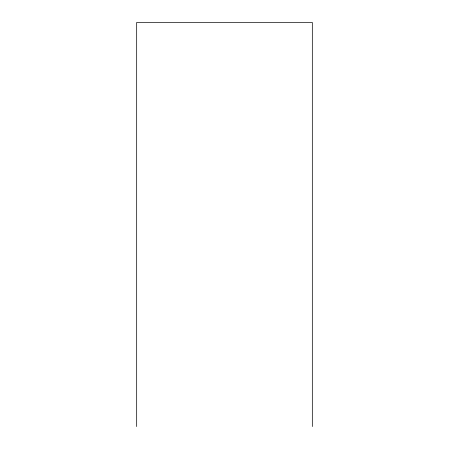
<?xml version="1.0" encoding="UTF-8"?>
<svg xmlns="http://www.w3.org/2000/svg" width="449" height="449" viewBox="0 0 449 449"><rect width="100%" height="100%" fill="white"/><g stroke="black" fill="none" stroke-linecap="round" stroke-linejoin="round"><path stroke-width="0.67" d="M312.324 426.55L312.324 22.45L136.676 22.45L136.676 426.55"/></g></svg>
